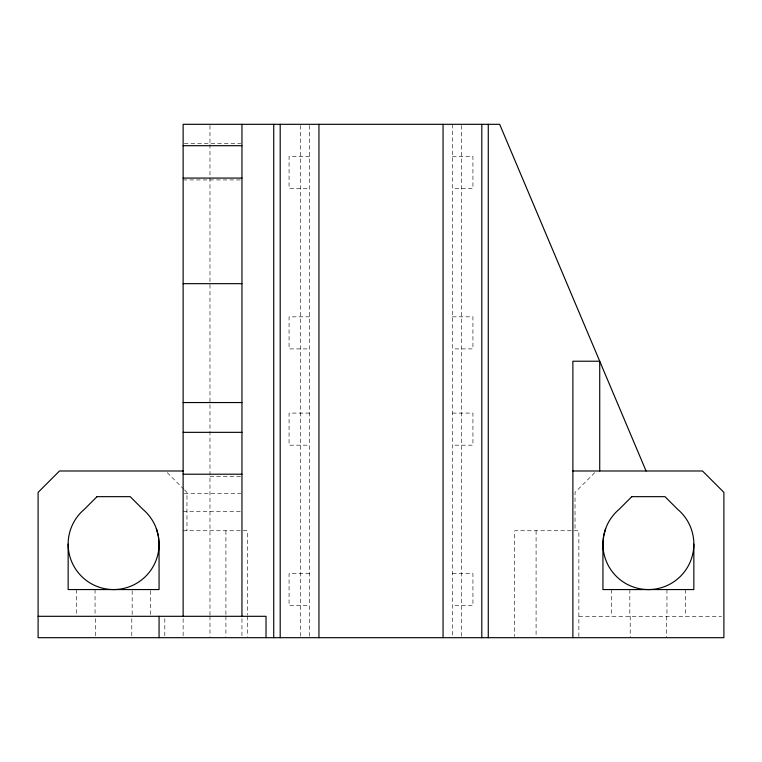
<?xml version="1.0" encoding="UTF-8"?>
<svg xmlns="http://www.w3.org/2000/svg" width="762" height="762" viewBox="0 0 762 762"><rect width="100%" height="100%" fill="white"/><g stroke="black" fill="none" stroke-linecap="round" stroke-linejoin="round"><path stroke-width="0.57" stroke-dasharray="3.81 2.86" d="M594.779 472.64L575.034 492.385L575.034 530.743M184.309 143.561L240.782 143.561M309.553 156.391L289.065 156.391L289.065 188.481L309.553 188.481M452.447 156.391L472.935 156.391L472.935 188.481L452.447 188.481M183.128 179.927L240.782 179.927M309.553 316.83L289.065 316.83L289.065 348.91L309.553 348.91M452.447 316.83L472.935 316.83L472.935 348.91L452.447 348.91M309.553 413.09L289.065 413.09L289.065 445.17L309.553 445.17M452.447 413.09L472.935 413.09L472.935 445.17L452.447 445.17M209.979 476.46L241.954 476.46M184.309 493.3L240.782 493.3M183.128 511.483L240.782 511.483M183.128 530.743L247.307 530.743L247.307 615.115M309.553 573.519L289.065 573.519L289.065 605.609L309.553 605.609M452.447 573.519L472.935 573.519L472.935 605.609L452.447 605.609M578.872 616.306L721.519 616.306M167.221 472.64L183.671 489.099M184.499 489.918L186.966 492.385L186.966 530.743M685.505 589.559L685.505 616.306M666.95 589.559L666.95 616.306M666.569 616.306L666.569 637.689M630.203 616.306L630.203 637.689M629.831 589.559L629.831 616.306M611.276 589.559L611.276 616.306M578.872 636.508L578.872 530.743L514.693 530.743L514.693 636.508M536.086 530.743L536.086 636.508M461.324 125.492L461.324 636.508M452.447 124.311L452.447 636.508M309.553 125.492L309.553 636.508M300.676 125.492L300.676 636.508M247.307 616.306L247.307 636.508M241.954 618.677L241.954 636.508M225.914 530.743L225.914 615.115M225.914 616.306L225.914 636.508M209.979 125.492L209.979 143.342M209.979 144.513L209.979 615.172M209.979 616.306L209.979 636.508M183.128 618.677L183.128 636.508M164.811 618.677L164.811 636.508M150.724 590.721L150.724 615.144M132.169 590.721L132.169 615.144M131.797 618.677L131.797 637.689M95.431 618.677L95.431 637.689M95.05 589.559L95.05 615.144M76.495 589.559L76.495 615.144"/><path stroke-width="1.14" d="M605.676 528.561L603.628 536.21L602.933 544.106L602.933 589.559L693.849 589.559L693.849 544.106M183.128 145.694L241.954 145.694M183.128 178.079L241.954 178.079M183.128 283.674L241.954 283.674M183.128 402.546L241.954 402.546M183.128 432.34L241.954 432.34M183.128 470.992L59.493 470.992L38.1 492.385L38.1 637.689L723.9 637.689L723.9 492.385L702.507 470.992L572.881 470.992M183.128 474.212L241.954 474.212M38.1 616.306L266.024 616.306L266.024 637.689M646.081 470.992L499.672 124.311L183.128 124.311L183.128 616.306M156.324 528.561L158.372 536.21L159.067 544.106L159.067 589.559L68.151 589.559L68.151 544.106M599.723 470.992L599.723 361.226L572.881 361.226L572.881 637.689M488.271 124.311L488.271 637.689M481.803 124.311L481.803 637.689M443.055 124.311L443.055 637.689M318.945 124.311L318.945 637.689M280.197 124.311L280.197 637.689M273.729 124.311L273.729 637.689M241.954 124.311L241.954 616.353M159.067 616.306L159.067 637.689M97.012 496.662L84.391 509.283A45.453 45.453 0 0 0 80.543 575.3A45.453 45.453 0 0 0 146.675 575.3A45.453 45.453 0 0 0 142.827 509.283L130.207 496.662L97.012 496.662M631.793 496.662L619.173 509.283A45.453 45.453 0 0 0 615.325 575.3A45.453 45.453 0 0 0 681.457 575.3A45.453 45.453 0 0 0 677.608 509.283L664.988 496.662L631.793 496.662"/></g></svg>
